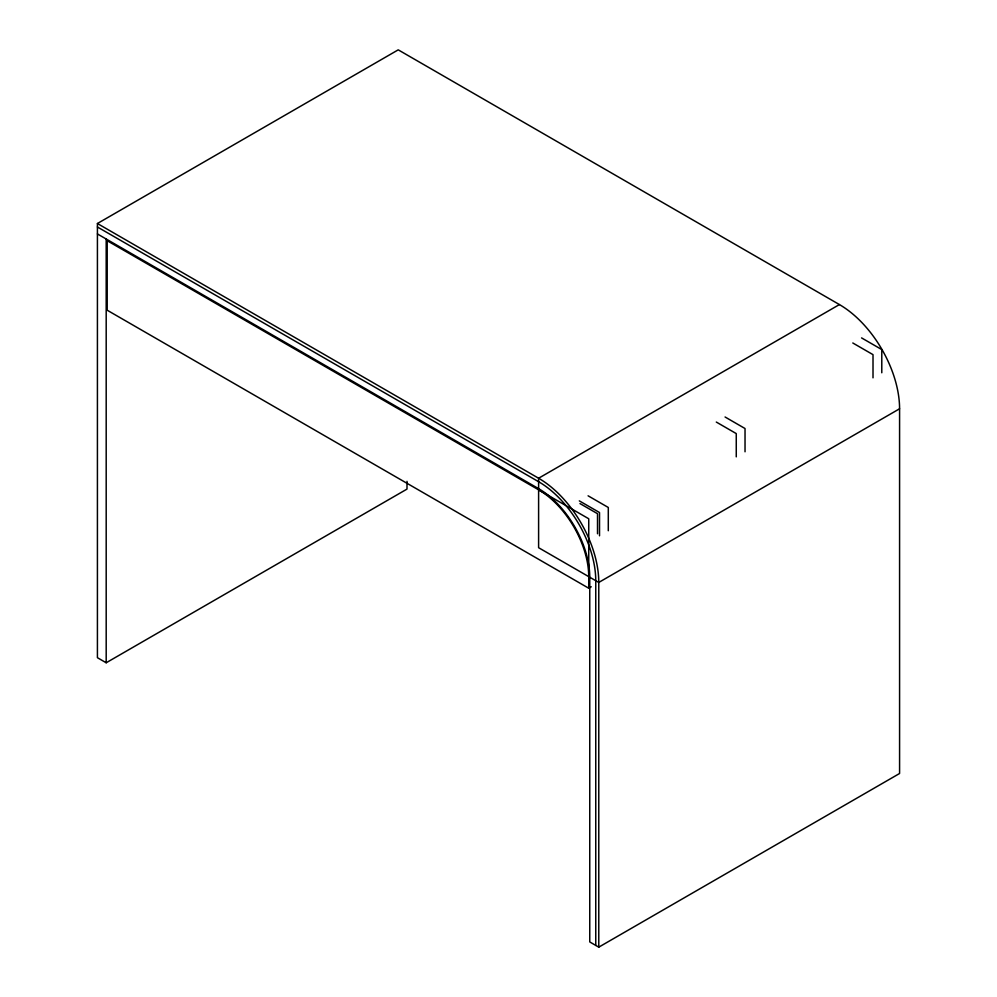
<?xml version="1.0" encoding="UTF-8"?>
<svg xmlns="http://www.w3.org/2000/svg" width="997" height="997" viewBox="0 0 997 997"><rect width="100%" height="100%" fill="white"/><g stroke="black" fill="none" stroke-linecap="round" stroke-linejoin="round"><path stroke-width="1.5" d="M407 481.339L407 489.091L106.193 662.768L97.419 657.696L97.419 223.515L398.227 49.85L839.412 304.571A85.081 49.127 60 0 1 899.581 408.77L899.581 773.485L598.773 947.15L589.75 941.941L589.75 577.226A72.32 41.749 60 0 0 538.604 488.655L97.419 233.946M839.412 304.571L538.604 478.236L97.419 223.515M588.741 588.23L588.741 518.764L107.202 240.738L107.202 310.217L588.741 588.23L591.246 586.784M899.581 408.77L598.773 582.435L538.604 547.702L538.604 478.236A85.081 49.127 60 0 1 598.773 582.435L598.773 947.15M861.57 337.908L881.784 349.573L881.784 372.778M852.796 342.98L873.011 354.645L873.011 377.838M725.068 416.995L745.033 428.523L745.033 451.791M716.295 422.055L736.26 433.583L736.26 456.85M588.093 495.808L608.295 507.473L608.295 530.74M579.319 500.868L599.521 512.533L599.521 535.8M579.98 503.572L597.515 513.692L597.515 533.756M97.419 226.992L538.604 481.713A80.832 46.672 60 0 1 595.757 580.703L595.757 945.418M106.193 239.006L106.193 662.768M538.604 489.814A70.899 40.939 60 0 1 588.741 576.652"/></g></svg>
